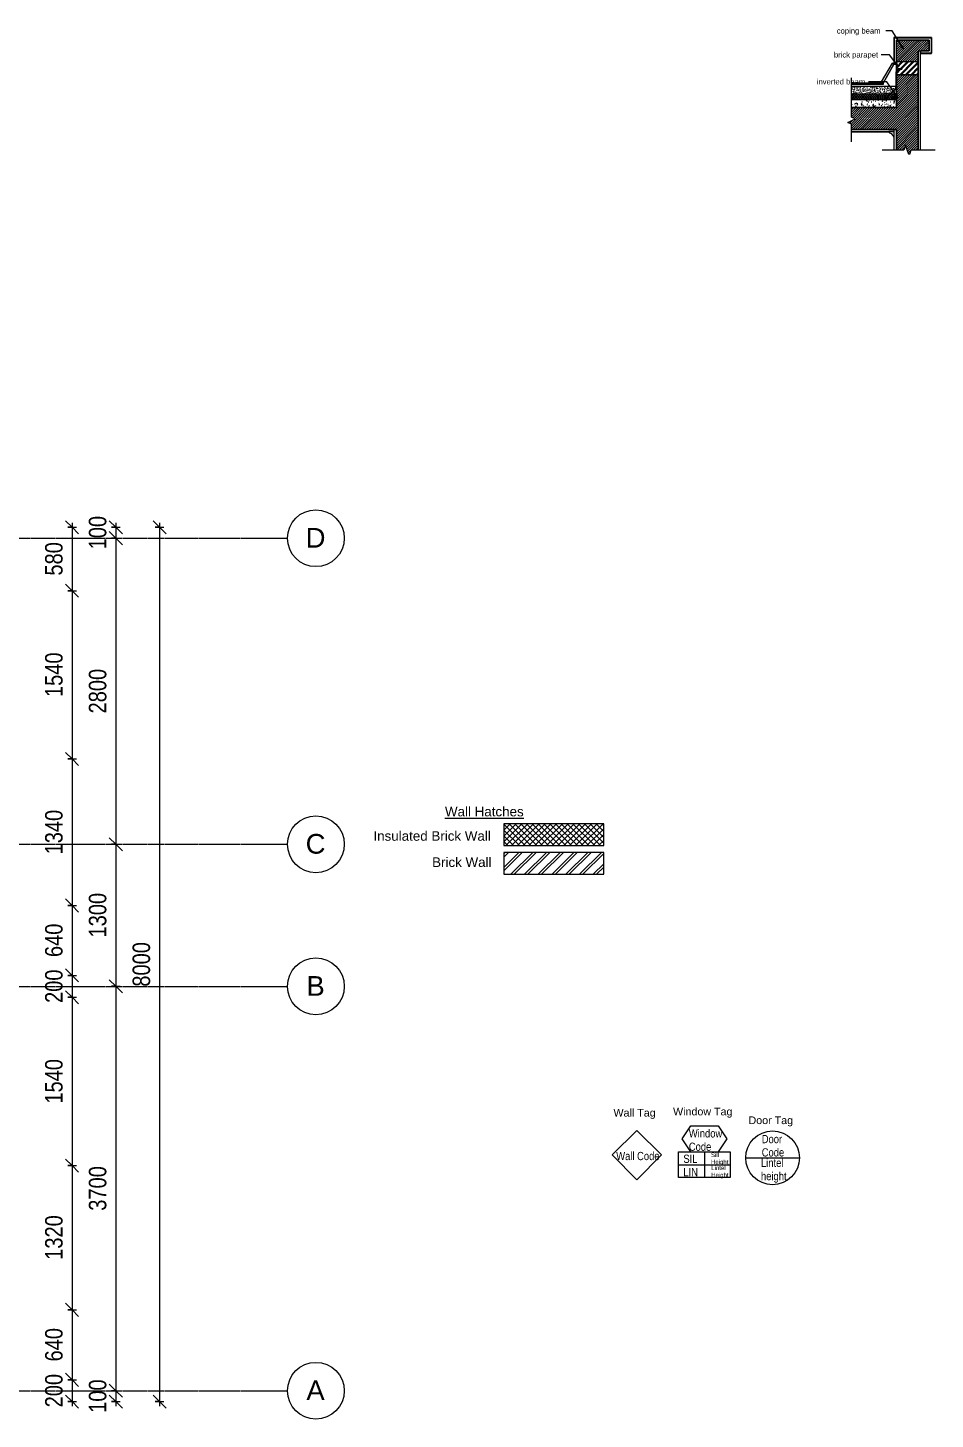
# Model space of a CAD drawing. Header units: millimetres. Extents: x -11768 to 19510, y -4436 to 10550.
# Drawn here: x 11211 to 19510, y -2180 to 10550 of the extents above; entities that cross this region are included whole.
import ezdxf

# ---------------------------------------------------------------- set-up
doc = ezdxf.new("R2010")
doc.units = ezdxf.units.MM
doc.linetypes.add('Grid Line', pattern=[22.225, 12.7, -3.175, 3.175, -3.175])
for name, color, linetype, lineweight in [('A-ANNO-DIMS', 211, 'Continuous', 9), ('A-ANNO-DIMS-40', 211, 'Continuous', 9), ('A-CLNG', 13, 'Continuous', 18), ('A-DETL-GENF', 92, 'Continuous', 18), ('A-DETL-MEDM', 33, 'Continuous', 18), ('A-DETL-THIN', 151, 'Continuous', 18), ('A-DOOR-IDEN', 7, 'Continuous', 18), ('A-FLOR', 192, 'Continuous', 18), ('A-FLOR-MCUT', 51, 'Continuous', 18), ('A-FLOR-PATT', 8, 'Continuous', 18), ('A-GENM', 13, 'Continuous', 18), ('A-GLAZ-IDEN', 7, 'Continuous', 18), ('A-WALL', 113, 'Continuous', 18), ('A-WALL-IDEN', 7, 'Continuous', 18), ('A-WALL-PATT', 111, 'Continuous', 18), ('Door tag_dwg', 8, 'Continuous', 18), ('G-ANNO-TEXT', 231, 'Continuous', 9), ('S-COLS', 52, 'Continuous', 18), ('S-GRID', 1, 'Continuous', 9), ('S-GRID-IDEN', 1, 'Continuous', 9), ('Wall  tag_dwg', 8, 'Continuous', 18), ('Window tag_dwg', 8, 'Continuous', 18)]:
    doc.layers.add(name, color=color, linetype=linetype, lineweight=lineweight)
doc.styles.add('Arial', font='arial.ttf', dxfattribs={"height": 180})
doc.styles.add('Arial Narrow', font='ARIALN.TTF', dxfattribs={"height": 75})
doc.styles.add('Arial Narrow_1', font='ARIALN.TTF', dxfattribs={"height": 40})
doc.styles.add('Arial Narrow_2', font='ARIALN.TTF', dxfattribs={"height": 160})
doc.styles.add('Arial_4', font='arial.ttf', dxfattribs={"height": 87.5})
doc.styles.add('Arial_5', font='arial.ttf', dxfattribs={"height": 70})
doc.styles.add('Arial_6', font='arial.ttf', dxfattribs={"height": 50})
doc.dimstyles.new('dimension_line_3MM', dxfattribs={"dimscale": 304.8, "dimtxt": 163.748956, "dimasz": 0.393701, "dimexe": 0.131234, "dimexo": 0.0625, "dimgap": 0.131234, "dimtad": 1, "dimdec": 0, "dimrnd": 10, "dimzin": 0, "dimdsep": 46, "dimtxsty": 'Arial Narrow_2', "dimblk1": 'OBLIQUE', "dimblk2": 'OBLIQUE', "dimsah": 1, "dimcen": 0.09, "dimdle": 0.131234, "dimazin": 0, "dimtfac": 1, "dimtdec": 4, "dimtix": 1, "dimtmove": 0, "dimatfit": 3, "dimfxl": 0.131234, "dimfxlon": 1, "dimtvp": 1, "dimtolj": 1, "dimtzin": 0, "dimarcsym": 2})
pattern_1 = [(45, (2942.074, 5409.98), (-10.6066, 10.6066), [])]
pattern_2 = [(45, (19453.97, 5409.98), (-10.6066, 10.6066), [])]

# ---------------------------------------------------------------- blocks, each defined once
blk = doc.blocks.new('Family - ___-526506-Wall types legend')
at = {"layer": 'A-WALL-PATT'}
h = blk.add_hatch(dxfattribs=at)
h.set_pattern_fill('FP_1', color=256, style=0, pattern_type=2)
h.set_pattern_definition([(45, (0, 0), (-26.5165, 26.5165), []), (135, (0, 0), (-26.5165, -26.5165), [])])
h.paths.add_polyline_path([(1709, 3067), (1709, 3267), (794, 3267), (794, 3067)])
at = {"layer": 'A-WALL'}
for p, q in [((1709, 3267), (794, 3267)), ((794, 3267), (794, 3067)), ((1709, 3067), (1709, 3267)), ((794, 3067), (1709, 3067))]:
    blk.add_line(p, q, dxfattribs=at)
blk = doc.blocks.new('Family - ___-742179-Wall types legend')
at = {"layer": 'A-WALL-PATT'}
h = blk.add_hatch(dxfattribs=at)
h.set_pattern_fill('FP_2', color=256, style=0, pattern_type=2)
h.set_pattern_definition([(45, (0, 0), (-62.8618, 62.8618), []), (45, (0, 95.25), (-62.8618, 62.8618), [])])
h.paths.add_polyline_path([(1709, 2805), (1709, 3005), (794, 3005), (794, 2805)])
at = {"layer": 'A-WALL'}
for p, q in [((1709, 3005), (794, 3005)), ((794, 3005), (794, 2805)), ((1709, 2805), (1709, 3005)), ((794, 2805), (1709, 2805))]:
    blk.add_line(p, q, dxfattribs=at)
blk = doc.blocks.new('Wall  tag_dwg_M_Wall Tag - 12mm-36223-Blockwork GF Plan-526534-Wall Tag')
at = {"layer": 'A-WALL-IDEN', "flags": 128}
blk.add_lwpolyline([(238, 462), (13, 237), (238, 11), (463, 237)], close=True, dxfattribs=at)
blk = doc.blocks.new('Wall  tag_dwg-526533-Wall Tag')
blk.add_blockref('Wall  tag_dwg_M_Wall Tag - 12mm-36223-Blockwork GF Plan-526534-Wall Tag', (0, 0))
at = {"layer": 'A-WALL-IDEN', "insert": (49, 265), "char_height": 75, "width": 475.28, "attachment_point": 1, "line_spacing_factor": 0.974696, "style": 'Arial Narrow'}
blk.add_mtext('Wall Code', dxfattribs=at)
blk = doc.blocks.new('Window tag_dwg_M_Window Tag - M_Window Tag-3796-Blockwork GF Plan-526543-Window Tag')
at = {"layer": 'A-GLAZ-IDEN'}
for p, q in [((167, 266), (369, 266)), ((268, 266), (268, 30)), ((32, 148), (504, 148))]:
    blk.add_line(p, q, dxfattribs=at)
at = {"layer": 'A-GLAZ-IDEN', "flags": 128}
for points in [[(144, 266), (64, 385), (144, 504), (392, 504), (472, 385), (392, 266)], [(336, 266), (504, 266), (504, 30), (32, 30), (32, 266), (203, 266)]]:
    blk.add_lwpolyline(points, dxfattribs=at)
at = {"layer": 'A-GLAZ-IDEN', "char_height": 75, "attachment_point": 1, "line_spacing_factor": 0.974696, "style": 'Arial Narrow'}
for s, insert, width in [('SIL', (75, 240), 154.74), ('LIN', (75, 118), 160.27)]:
    blk.add_mtext(s, dxfattribs=dict(at, insert=insert, width=width))
blk = doc.blocks.new('Window tag_dwg-526542-Window Tag')
blk.add_blockref('Window tag_dwg_M_Window Tag - M_Window Tag-3796-Blockwork GF Plan-526543-Window Tag', (0, 0))
at = {"layer": 'A-GLAZ-IDEN', "attachment_point": 1, "line_spacing_factor": 0.974696}
for s, insert, char_height, width, style in [('Window\\PCode', (125, 472), 75, 366.59, 'Arial Narrow'), ('Sill\\PHeight', (328, 258), 40, 158.67, 'Arial Narrow_1'), ('Lintel\\PHeight', (330, 139), 40, 158.67, 'Arial Narrow_1')]:
    blk.add_mtext(s, dxfattribs=dict(at, insert=insert, char_height=char_height, width=width, style=style))
blk = doc.blocks.new('Door tag_dwg_M_Door Tag - M_Door Tag-1233-Blockwork GF Plan-526554-Door Tag')
at = {"layer": 'A-DOOR-IDEN'}
blk.add_line((-37, 211), (456, 211), dxfattribs=at)
blk.add_circle((209, 211), 246, dxfattribs=at)
blk = doc.blocks.new('Door tag_dwg-526553-Door Tag')
blk.add_blockref('Door tag_dwg_M_Door Tag - M_Door Tag-1233-Blockwork GF Plan-526554-Door Tag', (0, 0))
at = {"layer": 'A-DOOR-IDEN', "char_height": 75, "attachment_point": 1, "line_spacing_factor": 0.974696, "style": 'Arial Narrow'}
for s, insert, width in [('Door\\PCode', (110, 420), 245.93), ('Lintel\\Pheight', (103, 203), 280.01)]:
    blk.add_mtext(s, dxfattribs=dict(at, insert=insert, width=width))
blk = doc.blocks.new('SEQ-SV-C-STR_rvt-1-UPPER ROOF TYPICAL COPING SECTION')
at = {"layer": 'A-FLOR-PATT'}
h = blk.add_hatch(dxfattribs=at)
h.set_pattern_fill('FP_7', color=9, style=0, pattern_type=2)
h.set_pattern_definition(pattern_1)
h.paths.add_polyline_path([(2232, 9620), (2843, 9620), (2843, 9820), (2232, 9820), (2232, 9733), (2265, 9717), (2198, 9683), (2232, 9667), (2232, 9621)])
h = blk.add_hatch(dxfattribs=at)
h.set_pattern_fill('FP_7', color=9, style=0, pattern_type=2)
h.set_pattern_definition(pattern_1)
h.paths.add_polyline_path([(2232, 9620), (2843, 9620), (2843, 9820), (2232, 9820), (2232, 9733), (2265, 9717), (2198, 9683), (2232, 9667), (2232, 9621)])
at = {"layer": 'S-COLS'}
h = blk.add_hatch(dxfattribs=at)
h.set_pattern_fill('FP_7', color=256, style=0, pattern_type=2)
h.set_pattern_definition(pattern_1)
h.paths.add_polyline_path([(2763, 9391), (2776, 9430), (2843, 9430), (2843, 9620), (2643, 9620), (2643, 9430), (2710, 9430), (2727, 9477), (2757, 9391), (2760, 9391)])
h.paths.add_polyline_path([(2722, 9820), (2843, 9820), (2843, 10120), (2643, 10120), (2643, 9820)])
h = blk.add_hatch(dxfattribs=at)
h.set_pattern_fill('FP_7', color=256, style=0, pattern_type=2)
h.set_pattern_definition(pattern_1)
h.paths.add_polyline_path([(2763, 9391), (2776, 9430), (2843, 9430), (2843, 9620), (2643, 9620), (2643, 9430), (2710, 9430), (2727, 9477), (2757, 9391), (2760, 9391)])
h.paths.add_polyline_path([(2722, 9820), (2843, 9820), (2843, 10120), (2643, 10120), (2643, 9820)])
at = {"layer": 'A-FLOR', "color": 7}
for p, q in [((2643, 9820), (2232, 9820)), ((2843, 9620), (2843, 9820)), ((2232, 9620), (2643, 9620))]:
    blk.add_line(p, q, dxfattribs=at)
at = {"layer": 'S-COLS', "color": 7}
for p, q in [((2843, 10120), (2643, 10120)), ((2643, 10120), (2643, 9944)), ((2843, 9820), (2843, 10120)), ((2643, 9894), (2643, 9820)), ((2643, 9620), (2643, 9430)), ((2843, 9430), (2843, 9620))]:
    blk.add_line(p, q, dxfattribs=at)
blk = doc.blocks.new('Generic Models 101 - Generic Models 101-1815137-UPPER ROOF TYPICAL COPING SECTION')
at = {"layer": 'A-GENM'}
for p, q in [((2623, 9600), (2573, 9600)), ((2573, 9600), (2573, 9598)), ((2573, 9598), (2573, 9596)), ((2573, 9596), (2577, 9596)), ((2583, 9590), (2583, 9586)), ((2610, 9560), (2613, 9560)), ((2619, 9554), (2619, 9550)), ((2619, 9550), (2623, 9550)), ((2623, 9550), (2623, 9600))]:
    blk.add_line(p, q, dxfattribs=at)
for centre, radius, start, end in [((2581, 9594), 4.74, 159.9161, 290.0839), ((2584, 9559), 26.7, 2.2366, 91.4634), ((2617, 9559), 4.7, 160.4077, 289.5923)]:
    blk.add_arc(centre, radius, start, end, dxfattribs=at)
blk = doc.blocks.new('Walls 23 - Walls 1-1916093-UPPER ROOF TYPICAL COPING SECTION')
at = {"layer": 'A-WALL'}
for p, q in [((2963, 10458), (2643, 10458)), ((2963, 10318), (2963, 10458)), ((2643, 10438), (2943, 10438)), ((2943, 10338), (2865, 10338)), ((2865, 10338), (2865, 10318)), ((2865, 10318), (2963, 10318)), ((2943, 10438), (2943, 10338))]:
    blk.add_line(p, q, dxfattribs=at)
blk = doc.blocks.new('Walls 12 - Walls 3-1922320-UPPER ROOF TYPICAL COPING SECTION')
at = {"layer": 'A-WALL'}
for p, q in [((2963, 10460), (2621, 10460)), ((2621, 10460), (2621, 10458)), ((2621, 10458), (2643, 10458)), ((2643, 10458), (2963, 10458)), ((2965, 10460), (2963, 10460)), ((2963, 10460), (2963, 10458)), ((2963, 10458), (2963, 10460)), ((2963, 10458), (2963, 10318)), ((2965, 10318), (2965, 10460)), ((2963, 10318), (2865, 10318)), ((2865, 10318), (2865, 10316)), ((2865, 10316), (2965, 10316)), ((2965, 10318), (2963, 10318)), ((2963, 10318), (2965, 10318)), ((2965, 10316), (2965, 10318))]:
    blk.add_line(p, q, dxfattribs=at)
blk = doc.blocks.new('Floors 15 - Floors 15-2593121-UPPER ROOF TYPICAL COPING SECTION')
at = {"layer": 'A-FLOR'}
for p, q in [((2521, 10044), (2504, 10054)), ((2504, 10054), (2504, 10044)), ((2504, 10044), (2521, 10044))]:
    blk.add_line(p, q, dxfattribs=at)
blk = doc.blocks.new('Detail Items - Break Line - v2021 - Detail Items - Break Line - v2021-1062368-UPPER ROOF TYPICAL COPING SECTION')
at = {"layer": 'A-DETL-MEDM'}
for p, q in [((2710, 9430), (2514, 9430)), ((2727, 9477), (2710, 9430)), ((2757, 9391), (2727, 9477)), ((2776, 9430), (2763, 9391)), ((2998, 9430), (2776, 9430))]:
    blk.add_line(p, q, dxfattribs=at)
blk = doc.blocks.new('Detail Items - Break Line - v2021 - Detail Items - Break Line - v2021-2383758-UPPER ROOF TYPICAL COPING SECTION')
at = {"layer": 'A-DETL-MEDM'}
for p, q in [((2232, 9733), (2232, 10092)), ((2198, 9683), (2265, 9717)), ((2232, 9667), (2198, 9683)), ((2265, 9717), (2232, 9733)), ((2232, 9506), (2232, 9667))]:
    blk.add_line(p, q, dxfattribs=at)
blk = doc.blocks.new('Grid - M_Grid Head - Circle-24584-BLOCKWORK UR PLAN')
at = {"layer": 'S-GRID-IDEN'}
blk.add_circle((0, 0), 6.5, dxfattribs=at)
blk = doc.blocks.new('DIMBLOCK42-BLOCKWORK UR PLAN')
at = {"layer": 'A-ANNO-DIMS-40', "lineweight": 18, "transparency": 16777216}
for p, q in [((12416, 5980), (12356, 6040)), ((12416, 5980), (12476, 5920)), ((12416, -2020), (12356, -1960)), ((12416, -2020), (12476, -2080))]:
    blk.add_line(p, q, dxfattribs=at)
at = {"layer": 'A-ANNO-DIMS-40', "transparency": 16777216}
for p, q in [((12416, 6020), (12416, -2060)), ((12376, 5980), (12456, 5980)), ((12416, 5980), (12376, 5980)), ((12376, -2020), (12456, -2020)), ((12416, -2020), (12376, -2020))]:
    blk.add_line(p, q, dxfattribs=at)
at = {"layer": 'A-ANNO-DIMS-40', "color": 0, "transparency": 16777216, "insert": (12169, 1777), "char_height": 160, "width": 486.57, "attachment_point": 1, "rotation": 90, "line_spacing_factor": 0.974696, "style": 'Arial Narrow_2'}
blk.add_mtext('8000', dxfattribs=at)
blk = doc.blocks.new('_Oblique')
at = {"color": 0, "linetype": 'ByBlock', "lineweight": -2}
blk.add_line((-0.5, -0.5), (0.5, 0.5), dxfattribs=at)
blk = doc.blocks.new('DIMBLOCK43-BLOCKWORK UR PLAN')
at = {"layer": 'A-ANNO-DIMS-40', "lineweight": 18, "transparency": 16777216}
for p, q in [((12016, 5980), (11956, 6040)), ((12016, 5880), (11956, 5940)), ((12016, 5980), (12076, 5920)), ((12016, 5880), (12076, 5820))]:
    blk.add_line(p, q, dxfattribs=at)
at = {"layer": 'A-ANNO-DIMS-40', "transparency": 16777216}
for p, q in [((12016, 6020), (12016, 5880)), ((11976, 5980), (12056, 5980)), ((12016, 5980), (11976, 5980)), ((11976, 5880), (12056, 5880)), ((12016, 5880), (11976, 5880))]:
    blk.add_line(p, q, dxfattribs=at)
at = {"layer": 'A-ANNO-DIMS-40', "color": 0, "transparency": 16777216, "insert": (11769, 5778), "char_height": 160, "width": 364.93, "attachment_point": 1, "rotation": 90, "line_spacing_factor": 0.974696, "style": 'Arial Narrow_2'}
blk.add_mtext('100', dxfattribs=at)
blk = doc.blocks.new('DIMBLOCK44-BLOCKWORK UR PLAN')
at = {"layer": 'A-ANNO-DIMS-40', "lineweight": 18, "transparency": 16777216}
for p, q in [((12016, 5880), (11956, 5940)), ((12016, 5880), (12076, 5820)), ((12016, 3080), (11956, 3140)), ((12016, 3080), (12076, 3020))]:
    blk.add_line(p, q, dxfattribs=at)
at = {"layer": 'A-ANNO-DIMS-40', "transparency": 16777216}
for p, q in [((11976, 5880), (12056, 5880)), ((12016, 5880), (11976, 5880)), ((12016, 5880), (12016, 3080)), ((11976, 3080), (12056, 3080)), ((12016, 3080), (11976, 3080))]:
    blk.add_line(p, q, dxfattribs=at)
at = {"layer": 'A-ANNO-DIMS-40', "color": 0, "transparency": 16777216, "insert": (11769, 4277), "char_height": 160, "width": 486.57, "attachment_point": 1, "rotation": 90, "line_spacing_factor": 0.974696, "style": 'Arial Narrow_2'}
blk.add_mtext('2800', dxfattribs=at)
blk = doc.blocks.new('DIMBLOCK45-BLOCKWORK UR PLAN')
at = {"layer": 'A-ANNO-DIMS-40', "lineweight": 18, "transparency": 16777216}
for p, q in [((12016, 3080), (11956, 3140)), ((12016, 3080), (12076, 3020)), ((12016, 1780), (11956, 1840)), ((12016, 1780), (12076, 1720))]:
    blk.add_line(p, q, dxfattribs=at)
at = {"layer": 'A-ANNO-DIMS-40', "transparency": 16777216}
for p, q in [((11976, 3080), (12056, 3080)), ((12016, 3080), (11976, 3080)), ((12016, 3080), (12016, 1780)), ((11976, 1780), (12056, 1780)), ((12016, 1780), (11976, 1780))]:
    blk.add_line(p, q, dxfattribs=at)
at = {"layer": 'A-ANNO-DIMS-40', "color": 0, "transparency": 16777216, "insert": (11769, 2227), "char_height": 160, "width": 486.57, "attachment_point": 1, "rotation": 90, "line_spacing_factor": 0.974696, "style": 'Arial Narrow_2'}
blk.add_mtext('1300', dxfattribs=at)
blk = doc.blocks.new('DIMBLOCK46-BLOCKWORK UR PLAN')
at = {"layer": 'A-ANNO-DIMS-40', "lineweight": 18, "transparency": 16777216}
for p, q in [((12016, 1780), (11956, 1840)), ((12016, 1780), (12076, 1720)), ((12016, -1920), (11956, -1860)), ((12016, -1920), (12076, -1980))]:
    blk.add_line(p, q, dxfattribs=at)
at = {"layer": 'A-ANNO-DIMS-40', "transparency": 16777216}
for p, q in [((11976, 1780), (12056, 1780)), ((12016, 1780), (11976, 1780)), ((12016, 1780), (12016, -1920)), ((11976, -1920), (12056, -1920)), ((12016, -1920), (11976, -1920))]:
    blk.add_line(p, q, dxfattribs=at)
at = {"layer": 'A-ANNO-DIMS-40', "color": 0, "transparency": 16777216, "insert": (11769, -273), "char_height": 160, "width": 486.57, "attachment_point": 1, "rotation": 90, "line_spacing_factor": 0.974696, "style": 'Arial Narrow_2'}
blk.add_mtext('3700', dxfattribs=at)
blk = doc.blocks.new('DIMBLOCK47-BLOCKWORK UR PLAN')
at = {"layer": 'A-ANNO-DIMS-40', "lineweight": 18, "transparency": 16777216}
for p, q in [((12016, -1920), (11956, -1860)), ((12016, -2020), (11956, -1960)), ((12016, -1920), (12076, -1980)), ((12016, -2020), (12076, -2080))]:
    blk.add_line(p, q, dxfattribs=at)
at = {"layer": 'A-ANNO-DIMS-40', "transparency": 16777216}
for p, q in [((11976, -1920), (12056, -1920)), ((12016, -1920), (11976, -1920)), ((11976, -2020), (12056, -2020)), ((12016, -2020), (11976, -2020)), ((12016, -1920), (12016, -2060))]:
    blk.add_line(p, q, dxfattribs=at)
at = {"layer": 'A-ANNO-DIMS-40', "color": 0, "transparency": 16777216, "insert": (11769, -2122), "char_height": 160, "width": 364.93, "attachment_point": 1, "rotation": 90, "line_spacing_factor": 0.974696, "style": 'Arial Narrow_2'}
blk.add_mtext('100', dxfattribs=at)
blk = doc.blocks.new('DIMBLOCK48-BLOCKWORK UR PLAN')
at = {"layer": 'A-ANNO-DIMS-40', "lineweight": 18, "transparency": 16777216}
for p, q in [((11616, 5980), (11556, 6040)), ((11616, 5980), (11676, 5920)), ((11616, 5400), (11556, 5460)), ((11616, 5400), (11676, 5340))]:
    blk.add_line(p, q, dxfattribs=at)
at = {"layer": 'A-ANNO-DIMS-40', "transparency": 16777216}
for p, q in [((11616, 6020), (11616, 5400)), ((11576, 5980), (11656, 5980)), ((11616, 5980), (11576, 5980)), ((11576, 5400), (11656, 5400)), ((11616, 5400), (11576, 5400))]:
    blk.add_line(p, q, dxfattribs=at)
at = {"layer": 'A-ANNO-DIMS-40', "color": 0, "transparency": 16777216, "insert": (11369, 5538), "char_height": 160, "width": 364.93, "attachment_point": 1, "rotation": 90, "line_spacing_factor": 0.974696, "style": 'Arial Narrow_2'}
blk.add_mtext('580', dxfattribs=at)
blk = doc.blocks.new('DIMBLOCK49-BLOCKWORK UR PLAN')
at = {"layer": 'A-ANNO-DIMS-40', "lineweight": 18, "transparency": 16777216}
for p, q in [((11616, 5400), (11556, 5460)), ((11616, 5400), (11676, 5340)), ((11616, 3860), (11556, 3920)), ((11616, 3860), (11676, 3800))]:
    blk.add_line(p, q, dxfattribs=at)
at = {"layer": 'A-ANNO-DIMS-40', "transparency": 16777216}
for p, q in [((11576, 5400), (11656, 5400)), ((11616, 5400), (11576, 5400)), ((11616, 5400), (11616, 3860)), ((11576, 3860), (11656, 3860)), ((11616, 3860), (11576, 3860))]:
    blk.add_line(p, q, dxfattribs=at)
at = {"layer": 'A-ANNO-DIMS-40', "color": 0, "transparency": 16777216, "insert": (11369, 4427), "char_height": 160, "width": 486.57, "attachment_point": 1, "rotation": 90, "line_spacing_factor": 0.974696, "style": 'Arial Narrow_2'}
blk.add_mtext('1540', dxfattribs=at)
blk = doc.blocks.new('DIMBLOCK50-BLOCKWORK UR PLAN')
at = {"layer": 'A-ANNO-DIMS-40', "lineweight": 18, "transparency": 16777216}
for p, q in [((11616, 3860), (11556, 3920)), ((11616, 3860), (11676, 3800)), ((11616, 2520), (11556, 2580)), ((11616, 2520), (11676, 2460))]:
    blk.add_line(p, q, dxfattribs=at)
at = {"layer": 'A-ANNO-DIMS-40', "transparency": 16777216}
for p, q in [((11576, 3860), (11656, 3860)), ((11616, 3860), (11576, 3860)), ((11616, 3860), (11616, 2520)), ((11576, 2520), (11656, 2520)), ((11616, 2520), (11576, 2520))]:
    blk.add_line(p, q, dxfattribs=at)
at = {"layer": 'A-ANNO-DIMS-40', "color": 0, "transparency": 16777216, "insert": (11369, 2987), "char_height": 160, "width": 486.57, "attachment_point": 1, "rotation": 90, "line_spacing_factor": 0.974696, "style": 'Arial Narrow_2'}
blk.add_mtext('1340', dxfattribs=at)
blk = doc.blocks.new('DIMBLOCK51-BLOCKWORK UR PLAN')
at = {"layer": 'A-ANNO-DIMS-40', "lineweight": 18, "transparency": 16777216}
for p, q in [((11616, 2520), (11556, 2580)), ((11616, 2520), (11676, 2460)), ((11616, 1880), (11556, 1940)), ((11616, 1880), (11676, 1820))]:
    blk.add_line(p, q, dxfattribs=at)
at = {"layer": 'A-ANNO-DIMS-40', "transparency": 16777216}
for p, q in [((11576, 2520), (11656, 2520)), ((11616, 2520), (11576, 2520)), ((11616, 2520), (11616, 1880)), ((11576, 1880), (11656, 1880)), ((11616, 1880), (11576, 1880))]:
    blk.add_line(p, q, dxfattribs=at)
at = {"layer": 'A-ANNO-DIMS-40', "color": 0, "transparency": 16777216, "insert": (11369, 2048), "char_height": 160, "width": 364.93, "attachment_point": 1, "rotation": 90, "line_spacing_factor": 0.974696, "style": 'Arial Narrow_2'}
blk.add_mtext('640', dxfattribs=at)
blk = doc.blocks.new('DIMBLOCK52-BLOCKWORK UR PLAN')
at = {"layer": 'A-ANNO-DIMS-40', "lineweight": 18, "transparency": 16777216}
for p, q in [((11616, 1880), (11556, 1940)), ((11616, 1880), (11676, 1820)), ((11616, 1680), (11556, 1740)), ((11616, 1680), (11676, 1620))]:
    blk.add_line(p, q, dxfattribs=at)
at = {"layer": 'A-ANNO-DIMS-40', "transparency": 16777216}
for p, q in [((11576, 1880), (11656, 1880)), ((11616, 1880), (11576, 1880)), ((11616, 1880), (11616, 1680)), ((11576, 1680), (11656, 1680)), ((11616, 1680), (11576, 1680))]:
    blk.add_line(p, q, dxfattribs=at)
at = {"layer": 'A-ANNO-DIMS-40', "color": 0, "transparency": 16777216, "insert": (11369, 1628), "char_height": 160, "width": 364.93, "attachment_point": 1, "rotation": 90, "line_spacing_factor": 0.974696, "style": 'Arial Narrow_2'}
blk.add_mtext('200', dxfattribs=at)
blk = doc.blocks.new('DIMBLOCK53-BLOCKWORK UR PLAN')
at = {"layer": 'A-ANNO-DIMS-40', "lineweight": 18, "transparency": 16777216}
for p, q in [((11616, 1680), (11556, 1740)), ((11616, 1680), (11676, 1620)), ((11616, 140), (11556, 200)), ((11616, 140), (11676, 80))]:
    blk.add_line(p, q, dxfattribs=at)
at = {"layer": 'A-ANNO-DIMS-40', "transparency": 16777216}
for p, q in [((11576, 1680), (11656, 1680)), ((11616, 1680), (11576, 1680)), ((11616, 1680), (11616, 140)), ((11576, 140), (11656, 140)), ((11616, 140), (11576, 140))]:
    blk.add_line(p, q, dxfattribs=at)
at = {"layer": 'A-ANNO-DIMS-40', "color": 0, "transparency": 16777216, "insert": (11369, 707), "char_height": 160, "width": 486.57, "attachment_point": 1, "rotation": 90, "line_spacing_factor": 0.974696, "style": 'Arial Narrow_2'}
blk.add_mtext('1540', dxfattribs=at)
blk = doc.blocks.new('DIMBLOCK54-BLOCKWORK UR PLAN')
at = {"layer": 'A-ANNO-DIMS-40', "lineweight": 18, "transparency": 16777216}
for p, q in [((11616, 140), (11556, 200)), ((11616, 140), (11676, 80)), ((11616, -1180), (11556, -1120)), ((11616, -1180), (11676, -1240))]:
    blk.add_line(p, q, dxfattribs=at)
at = {"layer": 'A-ANNO-DIMS-40', "transparency": 16777216}
for p, q in [((11576, 140), (11656, 140)), ((11616, 140), (11576, 140)), ((11616, 140), (11616, -1180)), ((11576, -1180), (11656, -1180)), ((11616, -1180), (11576, -1180))]:
    blk.add_line(p, q, dxfattribs=at)
at = {"layer": 'A-ANNO-DIMS-40', "color": 0, "transparency": 16777216, "insert": (11369, -722), "char_height": 160, "width": 486.57, "attachment_point": 1, "rotation": 90, "line_spacing_factor": 0.974696, "style": 'Arial Narrow_2'}
blk.add_mtext('1320', dxfattribs=at)
blk = doc.blocks.new('DIMBLOCK55-BLOCKWORK UR PLAN')
at = {"layer": 'A-ANNO-DIMS-40', "lineweight": 18, "transparency": 16777216}
for p, q in [((11616, -1180), (11556, -1120)), ((11616, -1180), (11676, -1240)), ((11616, -1820), (11556, -1760)), ((11616, -1820), (11676, -1880))]:
    blk.add_line(p, q, dxfattribs=at)
at = {"layer": 'A-ANNO-DIMS-40', "transparency": 16777216}
for p, q in [((11576, -1180), (11656, -1180)), ((11616, -1180), (11576, -1180)), ((11616, -1180), (11616, -1820)), ((11576, -1820), (11656, -1820)), ((11616, -1820), (11576, -1820))]:
    blk.add_line(p, q, dxfattribs=at)
at = {"layer": 'A-ANNO-DIMS-40', "color": 0, "transparency": 16777216, "insert": (11369, -1652), "char_height": 160, "width": 364.93, "attachment_point": 1, "rotation": 90, "line_spacing_factor": 0.974696, "style": 'Arial Narrow_2'}
blk.add_mtext('640', dxfattribs=at)
blk = doc.blocks.new('DIMBLOCK56-BLOCKWORK UR PLAN')
at = {"layer": 'A-ANNO-DIMS-40', "lineweight": 18, "transparency": 16777216}
for p, q in [((11616, -1820), (11556, -1760)), ((11616, -1820), (11676, -1880)), ((11616, -2020), (11556, -1960)), ((11616, -2020), (11676, -2080))]:
    blk.add_line(p, q, dxfattribs=at)
at = {"layer": 'A-ANNO-DIMS-40', "transparency": 16777216}
for p, q in [((11576, -1820), (11656, -1820)), ((11616, -1820), (11576, -1820)), ((11616, -1820), (11616, -2060)), ((11576, -2020), (11656, -2020)), ((11616, -2020), (11576, -2020))]:
    blk.add_line(p, q, dxfattribs=at)
at = {"layer": 'A-ANNO-DIMS-40', "color": 0, "transparency": 16777216, "insert": (11369, -2072), "char_height": 160, "width": 364.93, "attachment_point": 1, "rotation": 90, "line_spacing_factor": 0.974696, "style": 'Arial Narrow_2'}
blk.add_mtext('200', dxfattribs=at)

msp = doc.modelspace()

# ---------------------------------------------------------------- hatches: boundary and pattern name
at = {"layer": 'A-DETL-GENF'}
msp.add_hatch(color=7, dxfattribs=at).paths.add_polyline_path([(19155.1, 9894), (19155.1, 9944), (19105.1, 9894)])
at = {"layer": 'A-FLOR-PATT'}
h = msp.add_hatch(dxfattribs=at)
h.set_pattern_fill('FP_5', color=256, style=0, pattern_type=2)
h.set_pattern_definition([(0, (19453.97, 5409.98), (40.64, 10.16), [3.353, -27.127, 3.353, -27.127, -162.56]), (0, (19453.97, 5409.98), (40.64, 10.16), [-60.96, 3.353, -57.607, 3.353, -27.127, -71.12]), (0, (19453.97, 5409.98), (40.64, 10.16), [-152.4, 3.353, -16.967, 3.353, -47.447]), (120, (19469.21, 5415.06), (-29.118818, 30.115272), [3.353, -27.127, 3.353, -27.127, -162.56]), (120, (19469.21, 5415.06), (-29.118818, 30.115272), [-60.96, 3.353, -57.607, 3.353, -27.127, -71.12]), (120, (19469.21, 5415.06), (-29.118818, 30.115272), [-152.4, 3.353, -16.967, 3.353, -47.447]), (240, (19474.29, 5435.38), (-11.521182, -40.275272), [3.353, -27.127, 3.353, -27.127, -162.56]), (240, (19474.29, 5435.38), (-11.521182, -40.275272), [-60.96, 3.353, -57.607, 3.353, -27.127, -71.12]), (240, (19474.29, 5435.38), (-11.521182, -40.275272), [-152.4, 3.353, -16.967, 3.353, -47.447])])
h.paths.add_polyline_path([(19105.1, 9944), (19155.1, 9944), (19155.1, 10012), (18743.7, 10012), (18743.7, 9944)])
h = msp.add_hatch(dxfattribs=at)
h.set_pattern_fill('FP_6', color=256, style=0, pattern_type=2)
h.set_pattern_definition([(45, (19453.97, 5409.98), (-10.6066, 10.6066), []), (135, (19453.97, 5409.98), (-10.6066, -10.6066), [])])
h.paths.add_polyline_path([(19105.1, 9894), (19155.1, 9944), (18743.7, 9944), (18743.7, 9894)])
at = {"layer": 'A-FLOR-PATT', "lineweight": 5}
msp.add_hatch(color=256, dxfattribs=at).paths.add_polyline_path([(19105.1, 9890), (19155.1, 9890), (19155.1, 9894), (18743.7, 9894), (18743.7, 9890)])
at = {"layer": 'A-FLOR-PATT'}
h = msp.add_hatch(dxfattribs=at)
h.set_pattern_fill('FP_4', color=256, style=0, pattern_type=2)
h.set_pattern_definition([(50, (19453.97, 5409.98), (72.8738, -6.3761), [7.62, -83.82]), (355, (19453.97, 5409.98), (-14.097, 76.4224), [6.096, -67.056]), (100.451, (19460.04, 5409.45), (58.777, 70.0469), [6.476, -71.236]), (46.184, (19453.97, 5430.3), (108.4314, -16.8175), [11.43, -125.73]), (96.636, (19463.01, 5428.9), (94.961, 98.971), [9.714, -106.854]), (351.184, (19453.97, 5430.3), (94.9623, 98.9702), [9.144, -100.584]), (21, (19464.13, 5425.22), (60.64565, -40.9065), [7.62, -83.82]), (326, (19464.13, 5425.22), (24.7208, 73.6749), [6.096, -67.056]), (71.451, (19469.184, 5421.81), (85.3669, 32.7687), [6.476, -71.236]), (37.5, (19453.97, 5409.98), (1.23552, 33.82243), [3.353, -62.89, 3.353, -64.719, -67.31]), (37.5, (19453.97, 5409.98), (1.23552, 33.82243), [-134.315, 3.353, -63.957]), (7.5, (19453.97, 5409.98), (26.72815, 40.07255), [3.353, -35.458, 3.353, -61.366, -25.654]), (7.5, (19453.97, 5409.98), (26.72815, 40.07255), [-103.53, 3.353, -22.301]), (327.5, (19431.313, 5409.98), (54.23632, -2.29212), [3.353, -22.047, 3.353, -75.895, -105.156]), (327.5, (19431.313, 5409.98), (54.23632, -2.29212), [-104.648, 3.353, -101.803]), (317.5, (19421.153, 5409.98), (59.2516, 10.17014), [3.353, -29.667, 3.353, -49.276, -74.676]), (317.5, (19421.153, 5409.98), (59.2516, 10.17014), [-85.649, 3.353, -71.323])])
h.paths.add_polyline_path([(19155.1, 9820), (19155.1, 9890), (18743.7, 9890), (18743.7, 9820)])
at = {"layer": 'A-WALL'}
msp.add_hatch(color=256, dxfattribs=at).paths.add_polyline_path([(19155.1, 10024), (19155.1, 10144.9), (19156.1, 10151.6), (19158.5, 10157.4), (19162.5, 10162.6), (19167.6, 10166.6), (19173.6, 10169.1), (19180.1, 10169.9), (19205.1, 10169.9), (19205.1, 10173.9), (19180.1, 10173.9), (19174.9, 10173.4), (19170.1, 10172.1), (19165.5, 10169.9), (19161.5, 10167.1), (19157.9, 10163.4), (19155.1, 10159.4), (19155.1, 10024)])
at = {"layer": 'A-WALL-PATT'}
h = msp.add_hatch(dxfattribs=at)
h.set_pattern_fill('FP_7', color=256, style=0, pattern_type=2)
h.set_pattern_definition(pattern_2)
h.paths.add_polyline_path([(19355.1, 10238), (19355.1, 10438), (19155.1, 10438), (19155.1, 10238), (19233.8, 10238)])
h = msp.add_hatch(dxfattribs=at)
h.set_pattern_fill('FP_7', color=256, style=0, pattern_type=2)
h.set_pattern_definition(pattern_2)
h.paths.add_polyline_path([(19375.1, 10338), (19455.1, 10338), (19455.1, 10438), (19355.1, 10438), (19355.1, 10338)])
h = msp.add_hatch(dxfattribs=at)
h.set_pattern_fill('FP_3', color=256, style=0, pattern_type=2)
h.set_pattern_definition([(45, (19453.97, 5409.98), (-25.14472, 25.14472), []), (45, (19453.97, 5448.08), (-25.14472, 25.14472), [])])
h.paths.add_polyline_path([(19355.1, 10120), (19355.1, 10238), (19155.1, 10238), (19155.1, 10159.6), (19158.2, 10163.9), (19161.8, 10167.3), (19165.7, 10170.1), (19170.1, 10172.1), (19174.9, 10173.4), (19180.1, 10173.9), (19205.1, 10173.9), (19205.1, 10169.9), (19180.1, 10169.9), (19173.4, 10169), (19167.6, 10166.6), (19162.5, 10162.6), (19158.5, 10157.4), (19156.1, 10151.6), (19155.1, 10144.9), (19155.1, 10120), (19233.8, 10120)])

# ---------------------------------------------------------------- linework, layer by layer
at = {"layer": 'A-CLNG'}
for p, q in [((19135.1, 9620), (18743.7, 9620)), ((18743.7, 9600), (19135.1, 9600)), ((18743.7, 9598), (19084.7, 9598)), ((19084.7, 9598), (19084.7, 9600)), ((19135.1, 9600), (19135.1, 9620))]:
    msp.add_line(p, q, dxfattribs=at)
at = {"layer": 'A-DETL-THIN'}
for p, q in [((19155.1, 9944), (19105.1, 9894)), ((19155.1, 9894), (19155.1, 9944)), ((19105.1, 9894), (19155.1, 9894))]:
    msp.add_line(p, q, dxfattribs=at)
at = {"layer": 'A-FLOR'}
for p, q in [((19115.8, 10227.2), (19015.8, 10054)), ((19033.1, 10044), (19133.1, 10217.2)), ((19133.1, 10217.2), (19033.1, 10044)), ((19133.1, 10217.2), (19115.8, 10227.2)), ((19155.1, 10217.2), (19133.1, 10217.2)), ((19155.1, 10024), (19155.1, 10217.2)), ((19033.1, 10044), (18743.7, 10044)), ((19015.8, 10054), (19033.1, 10044)), ((19033.1, 10032), (19033.1, 10044)), ((19033.1, 10044), (19033.1, 10032)), ((19155.1, 9944), (19155.1, 10024)), ((18743.7, 9820), (19155.1, 9820)), ((19155.1, 9820), (19155.1, 9894))]:
    msp.add_line(p, q, dxfattribs=at)
at = {"layer": 'A-FLOR-MCUT'}
for p, q in [((19033.1, 10032), (18743.7, 10032)), ((19155.1, 10012), (18743.7, 10012)), ((19155.1, 9944), (18743.7, 9944)), ((19105.1, 9894), (18743.7, 9894)), ((19155.1, 9890), (18743.7, 9890))]:
    msp.add_line(p, q, dxfattribs=at)
at = {"layer": 'A-WALL'}
for p, q in [((19133.1, 10458), (19133.1, 10217.2)), ((19155.1, 10458), (19133.1, 10458)), ((19135.1, 10458), (19135.1, 10217.2)), ((19455.1, 10438), (19155.1, 10438)), ((19155.1, 10159.6), (19155.1, 10438)), ((19355.1, 10120), (19355.1, 10338)), ((19355.1, 10338), (19455.1, 10338)), ((19355.1, 10338), (19355.1, 9430)), ((19375.1, 9430), (19375.1, 10338)), ((19377.1, 9430), (19377.1, 10338)), ((19455.1, 10338), (19455.1, 10438)), ((19133.1, 10217.2), (19155.1, 10217.2)), ((19355.1, 10238), (19155.1, 10238)), ((19151.1, 10144.9), (19151.1, 10006.7)), ((19155.1, 10144.9), (19155.1, 10120)), ((19155.1, 10006.7), (19155.1, 10144.9)), ((19155.1, 10120), (19355.1, 10120)), ((19180.1, 10173.9), (19205.1, 10173.9)), ((19205.1, 10173.9), (19180.1, 10173.9)), ((19205.1, 10169.9), (19180.1, 10169.9)), ((19180.1, 10169.9), (19205.1, 10169.9)), ((19205.1, 10173.9), (19205.1, 10169.9)), ((19205.1, 10169.9), (19205.1, 10173.9)), ((19145, 9991.8), (19053.2, 9900.1)), ((19056.1, 9897.3), (19147.8, 9989)), ((19038.4, 9893.9), (19038.4, 9889.9)), ((19133.1, 9620), (19133.1, 9430)), ((19155.1, 9620), (19135.1, 9620)), ((19135.1, 9430), (19135.1, 9600)), ((19155.1, 9430), (19155.1, 9620))]:
    msp.add_line(p, q, dxfattribs=at)
for centre, radius, start, end in [((19180.1, 10144.9), 29, 90, 180), ((19180.1, 10144.9), 29, 90, 149.54969), ((19180.1, 10144.9), 25, 90, 180), ((19180.1, 10144.9), 25, 90, 180), ((19130.1, 10006.7), 21, 315, 0), ((19130.1, 10006.7), 25, 315, 0), ((19038.4, 9914.9), 21, 270, 315), ((19038.4, 9914.9), 25, 270, 315)]:
    msp.add_arc(centre, radius, start, end, dxfattribs=at)
at = {"layer": 'G-ANNO-TEXT', "color": 250}
for p, q in [((19084.2, 10521.9), (19059.6, 10521.9)), ((19117.4, 10521.9), (19084.2, 10521.9)), ((19219.6, 10358.6), (19117.4, 10521.9)), ((19219.6, 10358.6), (19196.9, 10379.8)), ((19219.6, 10358.6), (19210.5, 10388.3)), ((19017.8, 10303.1), (19017.1, 10303.1)), ((19092.6, 10303.1), (19017.8, 10303.1)), ((19167.4, 10202.1), (19092.6, 10303.1)), ((19167.4, 10202.1), (19143.1, 10221.4)), ((19167.4, 10202.1), (19156, 10231)), ((18900.4, 10056.6), (18899.7, 10056.6)), ((19066.9, 10056.6), (18900.4, 10056.6)), ((19169.5, 9908.9), (19066.9, 10056.6)), ((19169.5, 9908.9), (19159, 9938.1)), ((19169.5, 9908.9), (19145.8, 9928.9))]:
    msp.add_line(p, q, dxfattribs=at)
at = {"layer": 'S-GRID', "linetype": 'Grid Line'}
for p, q in [((-11248.3, 5879.8), (13585.7, 5879.8)), ((-11248.3, 3079.8), (13585.7, 3079.8)), ((-11248.3, 1779.8), (13585.7, 1779.8)), ((-11248.3, -1920.2), (13585.7, -1920.2))]:
    msp.add_line(p, q, dxfattribs=at)

# ---------------------------------------------------------------- block references
at = {"color": 250, "lineweight": 5}
msp.add_blockref('SEQ-SV-C-STR_rvt-1-UPPER ROOF TYPICAL COPING SECTION', (16511.9, 0), dxfattribs=at)
at = {"layer": 'A-DETL-GENF'}
for name in ['Detail Items - Break Line - v2021 - Detail Items - Break Line - v2021-2383758-UPPER ROOF TYPICAL COPING SECTION', 'Detail Items - Break Line - v2021 - Detail Items - Break Line - v2021-1062368-UPPER ROOF TYPICAL COPING SECTION']:
    msp.add_blockref(name, (16511.9, 0), dxfattribs=at)
at = {"layer": 'A-FLOR'}
msp.add_blockref('Floors 15 - Floors 15-2593121-UPPER ROOF TYPICAL COPING SECTION', (16511.9, 0), dxfattribs=at)
at = {"layer": 'A-GENM'}
msp.add_blockref('Generic Models 101 - Generic Models 101-1815137-UPPER ROOF TYPICAL COPING SECTION', (16511.9, 0), dxfattribs=at)
at = {"layer": 'A-WALL'}
for name, p in [('Walls 12 - Walls 3-1922320-UPPER ROOF TYPICAL COPING SECTION', (16511.9, 0)), ('Walls 23 - Walls 1-1916093-UPPER ROOF TYPICAL COPING SECTION', (16511.9, 0)), ('Family - ___-526506-Wall types legend', (14770.1, 0)), ('Family - ___-742179-Wall types legend', (14770.1, 0))]:
    msp.add_blockref(name, p, dxfattribs=at)
at = {"layer": 'Door tag_dwg', "color": 7}
msp.add_blockref('Door tag_dwg-526553-Door Tag', (17813.7, 0), dxfattribs=at)
at = {"layer": 'S-GRID-IDEN', "xscale": 39.99999999999997, "yscale": 39.99999999999997, "zscale": 39.99999999999997, "rotation": 269.9999999999996}
for p in [(13845.7, 5879.8), (13845.7, 3079.8), (13845.7, 1779.8), (13845.7, -1920.2)]:
    msp.add_blockref('Grid - M_Grid Head - Circle-24584-BLOCKWORK UR PLAN', p, dxfattribs=at)
at = {"layer": 'Wall  tag_dwg', "color": 7}
msp.add_blockref('Wall  tag_dwg-526533-Wall Tag', (16543.7, 0), dxfattribs=at)
at = {"layer": 'Window tag_dwg', "color": 7}
msp.add_blockref('Window tag_dwg-526542-Window Tag', (17131.8, 0), dxfattribs=at)

# ---------------------------------------------------------------- texts
at = {"layer": 'G-ANNO-TEXT', "color": 7, "attachment_point": 1}
for s, insert, char_height, width, style in [('coping beam ', (18610, 10546.9), 50, 520.295, 'Arial_6'), ('brick parapet', (18584.1, 10328.1), 50, 500.253, 'Arial_6'), ('inverted beam', (18426.9, 10081.6), 50, 548.354, 'Arial_6'), ('\\LWall Hatches', (15026.3, 3422.7), 87.5, 899.894, 'Arial_4'), ('Insulated Brick Wall', (14372.3, 3199.6), 87.5, 1338.818, 'Arial_4'), ('Brick Wall', (14909, 2959.6), 87.5, 681.434, 'Arial_4'), ('Wall Tag', (16567.6, 658.6), 70, 482.616, 'Arial_5'), ('Window Tag', (17112.5, 669.5), 70, 675.021, 'Arial_5'), ('Door Tag', (17802.7, 589.6), 70, 501.856, 'Arial_5')]:
    msp.add_mtext(s, dxfattribs=dict(at, insert=insert, char_height=char_height, width=width, style=style))

# ---------------------------------------------------------------- dimensions: what is measured, and where the dimension line sits
at = {"layer": 'A-ANNO-DIMS'}
for base, p1, p2, override, picture, middle in [((12016, 5879.8), (11976, 5979.8), (11976, 5879.8), {"dimpost": '<>', "dimfxl": 100}, 'DIMBLOCK43-BLOCKWORK UR PLAN', (11894.3, 5929.8)), ((11616, 5399.8), (11576, 5979.8), (11576, 5399.8), {"dimpost": '<>', "dimfxl": 580}, 'DIMBLOCK48-BLOCKWORK UR PLAN', (11494.3, 5689.8)), ((12416, -2020.2), (12376, 5979.8), (12376, -2020.2), {"dimpost": '<>', "dimfxl": 8000}, 'DIMBLOCK42-BLOCKWORK UR PLAN', (12294.3, 1979.8)), ((12016, 3079.8), (11976, 5879.8), (11976, 3079.8), {"dimpost": '<>', "dimfxl": 2800}, 'DIMBLOCK44-BLOCKWORK UR PLAN', (11894.3, 4479.8)), ((11616, 3859.8), (11576, 5399.8), (11576, 3859.8), {"dimpost": '<>', "dimfxl": 1540}, 'DIMBLOCK49-BLOCKWORK UR PLAN', (11494.3, 4629.8)), ((11616, 2519.8), (11576, 3859.8), (11576, 2519.8), {"dimpost": '<>', "dimfxl": 1340}, 'DIMBLOCK50-BLOCKWORK UR PLAN', (11494.3, 3189.8)), ((12016, 1779.8), (11976, 3079.8), (11976, 1779.8), {"dimpost": '<>', "dimfxl": 1300}, 'DIMBLOCK45-BLOCKWORK UR PLAN', (11894.3, 2429.8)), ((11616, 1879.8), (11576, 2519.8), (11576, 1879.8), {"dimpost": '<>', "dimfxl": 640}, 'DIMBLOCK51-BLOCKWORK UR PLAN', (11494.3, 2199.8)), ((11616, 1679.8), (11576, 1879.8), (11576, 1679.8), {"dimpost": '<>', "dimfxl": 200}, 'DIMBLOCK52-BLOCKWORK UR PLAN', (11494.3, 1779.8)), ((12016, -1920.2), (11976, 1779.8), (11976, -1920.2), {"dimpost": '<>', "dimfxl": 3700}, 'DIMBLOCK46-BLOCKWORK UR PLAN', (11894.3, -70.2)), ((11616.0081, 140.296), (11576.0081, 1679.8096), (11576.0081, 140.296), {"dimpost": '<>', "dimfxl": 1539.513617}, 'DIMBLOCK53-BLOCKWORK UR PLAN', (11494.3164, 910.0528)), ((11616, -1179.7), (11576, 140.3), (11576, -1179.7), {"dimpost": '<>', "dimfxl": 1320}, 'DIMBLOCK54-BLOCKWORK UR PLAN', (11494.3, -519.7)), ((11616.0081, -1820.1904), (11576.0081, -1179.704), (11576.0081, -1820.1904), {"dimpost": '<>', "dimfxl": 640.486383}, 'DIMBLOCK55-BLOCKWORK UR PLAN', (11494.3164, -1499.9472)), ((11616, -2020.2), (11576, -1820.2), (11576, -2020.2), {"dimpost": '<>', "dimfxl": 200}, 'DIMBLOCK56-BLOCKWORK UR PLAN', (11494.3, -1920.2)), ((12016, -2020.2), (11976, -1920.2), (11976, -2020.2), {"dimpost": '<>', "dimfxl": 100}, 'DIMBLOCK47-BLOCKWORK UR PLAN', (11894.3, -1970.2))]:
    dim = msp.add_linear_dim(base=base, p1=p1, p2=p2, angle=90, dimstyle='dimension_line_3MM', override=override, dxfattribs=at)
    dim.commit()
    dim.dimension.update_dxf_attribs({"geometry": picture, "text_midpoint": middle})

# ---------------------------------------------------------------- next in the draw order: texts
at = {"layer": 'S-GRID-IDEN', "char_height": 180, "attachment_point": 1, "style": 'Arial', "bg_fill": 3, "box_fill_scale": 1.25, "bg_fill_color": 256, "bg_fill_true_color": 13158600, "bg_fill_transparency": 0}
for s, insert, width in [('D', (13752.1, 5973.9), 221.266), ('C', (13752.1, 3173.9), 221.266), ('B', (13758.7, 1873.9), 205.232), ('A', (13758.7, -1826.1), 205.232)]:
    msp.add_mtext(s, dxfattribs=dict(at, insert=insert, width=width))

doc.saveas('drawing.dxf')
